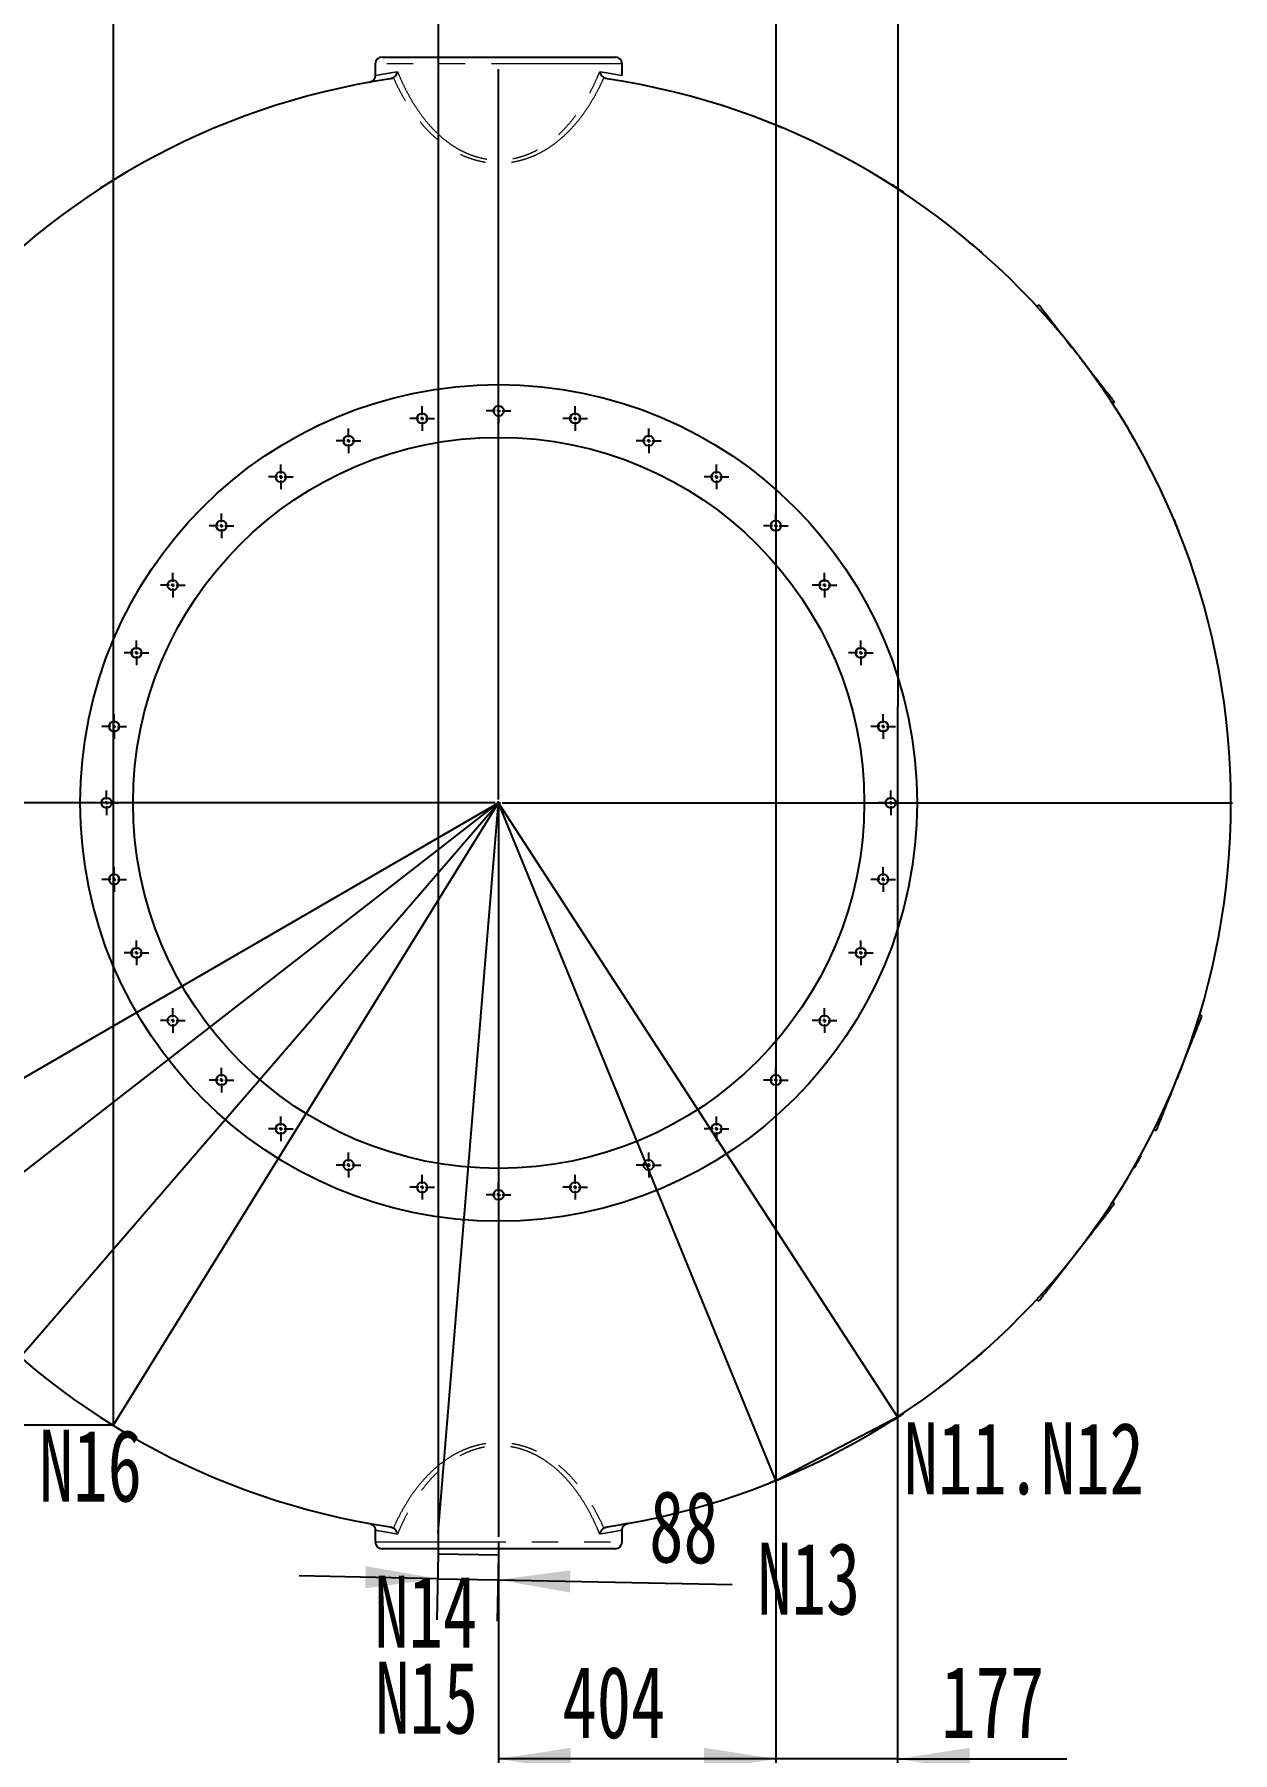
# Model space of a CAD drawing. Header units: millimetres. Extents: x 0 to 594, y 0 to 420.
# Drawn here: x 345.5 to 403.8, y 125.4 to 208.9 of the extents above; entities that cross this region are included whole.
import ezdxf

# ---------------------------------------------------------------- set-up
doc = ezdxf.new("R2010")
doc.units = ezdxf.units.MM
doc.header["$PDSIZE"] = -1
doc.linetypes.add('PHANTOM', pattern=[12.7, 6.35, -1.27, 1.27, -1.27, 1.27, -1.27])
doc.layers.add('10', color=7, linetype='Continuous')
doc.styles.add('SLDTEXTSTYLE0', font='TXT', dxfattribs={"width": 0.7})
doc.dimstyles.new('SLDDIMSTYLE4', dxfattribs={"dimtxt": 3.5, "dimasz": 3.5, "dimexe": 0, "dimexo": 0.0625, "dimgap": 0.875, "dimtad": 2, "dimdec": 0, "dimlfac": 30, "dimrnd": 1e-09, "dimzin": 12, "dimdsep": 46, "dimtxsty": 'SLDTEXTSTYLE0', "dimsah": 1, "dimcen": 0.09, "dimadec": 0, "dimazin": 3, "dimtfac": 1, "dimtdec": 0, "dimtmove": 0, "dimatfit": 0, "dimfxl": 0, "dimfrac": 2, "dimtolj": 1, "dimtzin": 12, "dimarcsym": 0})
doc.dimstyles.new('SLDDIMSTYLE5', dxfattribs={"dimtxt": 3.5, "dimasz": 3.5, "dimexe": 0, "dimexo": 0.0625, "dimgap": 0.875, "dimtad": 2, "dimdec": 0, "dimlfac": 30, "dimrnd": 1e-09, "dimzin": 12, "dimdsep": 46, "dimtxsty": 'SLDTEXTSTYLE0', "dimsah": 1, "dimcen": 0.09, "dimadec": 0, "dimazin": 3, "dimtfac": 1, "dimtdec": 0, "dimtofl": 0, "dimtmove": 0, "dimatfit": 3, "dimfxl": 0, "dimfrac": 2, "dimtolj": 1, "dimtzin": 12, "dimarcsym": 0})

# ---------------------------------------------------------------- blocks, each defined once
blk = doc.blocks.new('_D_31')
at = {"layer": '10'}
for p, q in [((365.139, 135.055), (365.074, 131.839)), ((368.085, 134.996), (368.02, 131.78)), ((365.115, 133.839), (358.385, 133.975)), ((365.115, 133.839), (368.06, 133.779)), ((368.06, 133.779), (379.435, 133.55))]:
    blk.add_line(p, q, dxfattribs=at)
for points in [[(365.115, 133.839), (361.626, 134.448), (361.605, 133.371)], [(368.06, 133.779), (371.549, 133.171), (371.571, 134.247)]]:
    blk.add_solid(points, dxfattribs=at)
at = {"layer": '10', "insert": (375.453, 138.143), "char_height": 3.5, "attachment_point": 1, "rotation": 358.84362, "style": 'SLDTEXTSTYLE0'}
blk.add_mtext('88', dxfattribs=at)
blk = doc.blocks.new('_D_32')
at = {"layer": '10'}
for p, q in [((381.559, 138.612), (381.559, 123.079)), ((368.085, 134.996), (368.085, 123.079)), ((381.559, 125.079), (368.085, 125.079))]:
    blk.add_line(p, q, dxfattribs=at)
for points in [[(368.085, 125.079), (371.585, 124.54), (371.585, 125.617)], [(381.559, 125.079), (378.059, 125.617), (378.059, 124.54)]]:
    blk.add_solid(points, dxfattribs=at)
at = {"layer": '10', "insert": (371.185, 129.591), "char_height": 3.5, "attachment_point": 1, "style": 'SLDTEXTSTYLE0'}
blk.add_mtext('404', dxfattribs=at)
blk = doc.blocks.new('_D_33')
at = {"layer": '10'}
for p, q in [((387.466, 141.704), (387.466, 123.079)), ((381.559, 138.612), (381.559, 123.079)), ((381.559, 125.079), (374.829, 125.079)), ((387.466, 125.079), (381.559, 125.079)), ((387.466, 125.079), (395.701, 125.079))]:
    blk.add_line(p, q, dxfattribs=at)
for points in [[(381.559, 125.079), (378.059, 125.617), (378.059, 124.54)], [(387.466, 125.079), (390.966, 124.54), (390.966, 125.617)]]:
    blk.add_solid(points, dxfattribs=at)
at = {"layer": '10', "insert": (389.591, 129.591), "char_height": 3.5, "attachment_point": 1, "style": 'SLDTEXTSTYLE0'}
blk.add_mtext('177', dxfattribs=at)
blk = doc.blocks.new('SW_CENTERMARKSYMBOL_123')
at = {"layer": '10', "color": 0}
for p, q in [((0, 0.167), (0, 20.417)), ((-0.167, 0), (-20.417, 0)), ((0, 0), (-0.083, 0)), ((0, 0), (0, 0.083)), ((0, 0), (0, -0.083)), ((0, 0), (0.083, 0)), ((0.167, 0), (20.417, 0)), ((0, -0.167), (0, -20.417))]:
    blk.add_line(p, q, dxfattribs=at)
blk = doc.blocks.new('SW_CENTERMARKSYMBOL_124')
at = {"layer": '10', "color": 0}
for p, q in [((-0.167, 0), (-0.6, 0)), ((0, 0), (-0.083, 0)), ((0, 0.167), (0, 0.6)), ((0, 0), (0, 0.083)), ((0, 0), (0, -0.083)), ((0, 0), (0.083, 0)), ((0.167, 0), (0.6, 0)), ((0, -0.167), (0, -0.6))]:
    blk.add_line(p, q, dxfattribs=at)
blk = doc.blocks.new('SW_CENTERMARKSYMBOL_125')
at = {"layer": '10', "color": 0}
for p, q in [((-0.167, 0), (-0.6, 0)), ((0, 0), (-0.083, 0)), ((0, 0.167), (0, 0.6)), ((0, 0), (0, 0.083)), ((0, 0), (0, -0.083)), ((0, 0), (0.083, 0)), ((0.167, 0), (0.6, 0)), ((0, -0.167), (0, -0.6))]:
    blk.add_line(p, q, dxfattribs=at)
blk = doc.blocks.new('SW_CENTERMARKSYMBOL_126')
at = {"layer": '10', "color": 0}
for p, q in [((-0.167, 0), (-0.6, 0)), ((0, 0), (-0.083, 0)), ((0, 0.167), (0, 0.6)), ((0, 0), (0, 0.083)), ((0, 0), (0, -0.083)), ((0, 0), (0.083, 0)), ((0.167, 0), (0.6, 0)), ((0, -0.167), (0, -0.6))]:
    blk.add_line(p, q, dxfattribs=at)
blk = doc.blocks.new('SW_CENTERMARKSYMBOL_127')
at = {"layer": '10', "color": 0}
for p, q in [((-0.167, 0), (-0.6, 0)), ((0, 0), (-0.083, 0)), ((0, 0.167), (0, 0.6)), ((0, 0), (0, 0.083)), ((0, 0), (0, -0.083)), ((0, 0), (0.083, 0)), ((0.167, 0), (0.6, 0)), ((0, -0.167), (0, -0.6))]:
    blk.add_line(p, q, dxfattribs=at)
blk = doc.blocks.new('SW_CENTERMARKSYMBOL_128')
at = {"layer": '10', "color": 0}
for p, q in [((-0.167, 0), (-0.6, 0)), ((0, 0), (-0.083, 0)), ((0, 0.167), (0, 0.6)), ((0, 0), (0, 0.083)), ((0, 0), (0, -0.083)), ((0, 0), (0.083, 0)), ((0.167, 0), (0.6, 0)), ((0, -0.167), (0, -0.6))]:
    blk.add_line(p, q, dxfattribs=at)
blk = doc.blocks.new('SW_CENTERMARKSYMBOL_129')
at = {"layer": '10', "color": 0}
for p, q in [((-0.167, 0), (-0.6, 0)), ((0, 0), (-0.083, 0)), ((0, 0.167), (0, 0.6)), ((0, 0), (0, 0.083)), ((0, 0), (0, -0.083)), ((0, 0), (0.083, 0)), ((0.167, 0), (0.6, 0)), ((0, -0.167), (0, -0.6))]:
    blk.add_line(p, q, dxfattribs=at)
blk = doc.blocks.new('SW_CENTERMARKSYMBOL_130')
at = {"layer": '10', "color": 0}
for p, q in [((-0.167, 0), (-0.6, 0)), ((0, 0), (-0.083, 0)), ((0, 0.167), (0, 0.6)), ((0, 0), (0, 0.083)), ((0, 0), (0, -0.083)), ((0, 0), (0.083, 0)), ((0.167, 0), (0.6, 0)), ((0, -0.167), (0, -0.6))]:
    blk.add_line(p, q, dxfattribs=at)
blk = doc.blocks.new('SW_CENTERMARKSYMBOL_131')
at = {"layer": '10', "color": 0}
for p, q in [((-0.167, 0), (-0.6, 0)), ((0, 0), (-0.083, 0)), ((0, 0.167), (0, 0.6)), ((0, 0), (0, 0.083)), ((0, 0), (0, -0.083)), ((0, 0), (0.083, 0)), ((0.167, 0), (0.6, 0)), ((0, -0.167), (0, -0.6))]:
    blk.add_line(p, q, dxfattribs=at)
blk = doc.blocks.new('SW_CENTERMARKSYMBOL_132')
at = {"layer": '10', "color": 0}
for p, q in [((-0.167, 0), (-0.6, 0)), ((0, 0), (-0.083, 0)), ((0, 0.167), (0, 0.6)), ((0, 0), (0, 0.083)), ((0, 0), (0, -0.083)), ((0, 0), (0.083, 0)), ((0.167, 0), (0.6, 0)), ((0, -0.167), (0, -0.6))]:
    blk.add_line(p, q, dxfattribs=at)
blk = doc.blocks.new('SW_CENTERMARKSYMBOL_133')
at = {"layer": '10', "color": 0}
for p, q in [((-0.167, 0), (-0.6, 0)), ((0, 0), (-0.083, 0)), ((0, 0.167), (0, 0.6)), ((0, 0), (0, 0.083)), ((0, 0), (0, -0.083)), ((0, 0), (0.083, 0)), ((0.167, 0), (0.6, 0)), ((0, -0.167), (0, -0.6))]:
    blk.add_line(p, q, dxfattribs=at)
blk = doc.blocks.new('SW_CENTERMARKSYMBOL_134')
at = {"layer": '10', "color": 0}
for p, q in [((-0.167, 0), (-0.6, 0)), ((0, 0), (-0.083, 0)), ((0, 0.167), (0, 0.6)), ((0, 0), (0, 0.083)), ((0, 0), (0, -0.083)), ((0, 0), (0.083, 0)), ((0.167, 0), (0.6, 0)), ((0, -0.167), (0, -0.6))]:
    blk.add_line(p, q, dxfattribs=at)
blk = doc.blocks.new('SW_CENTERMARKSYMBOL_135')
at = {"layer": '10', "color": 0}
for p, q in [((-0.167, 0), (-0.6, 0)), ((0, 0), (-0.083, 0)), ((0, 0.167), (0, 0.6)), ((0, 0), (0, 0.083)), ((0, 0), (0, -0.083)), ((0, 0), (0.083, 0)), ((0.167, 0), (0.6, 0)), ((0, -0.167), (0, -0.6))]:
    blk.add_line(p, q, dxfattribs=at)
blk = doc.blocks.new('SW_CENTERMARKSYMBOL_136')
at = {"layer": '10', "color": 0}
for p, q in [((-0.167, 0), (-0.6, 0)), ((0, 0), (-0.083, 0)), ((0, 0.167), (0, 0.6)), ((0, 0), (0, 0.083)), ((0, 0), (0, -0.083)), ((0, 0), (0.083, 0)), ((0.167, 0), (0.6, 0)), ((0, -0.167), (0, -0.6))]:
    blk.add_line(p, q, dxfattribs=at)
blk = doc.blocks.new('SW_CENTERMARKSYMBOL_137')
at = {"layer": '10', "color": 0}
for p, q in [((-0.167, 0), (-0.6, 0)), ((0, 0), (-0.083, 0)), ((0, 0.167), (0, 0.6)), ((0, 0), (0, 0.083)), ((0, 0), (0, -0.083)), ((0, 0), (0.083, 0)), ((0.167, 0), (0.6, 0)), ((0, -0.167), (0, -0.6))]:
    blk.add_line(p, q, dxfattribs=at)
blk = doc.blocks.new('SW_CENTERMARKSYMBOL_138')
at = {"layer": '10', "color": 0}
for p, q in [((-0.167, 0), (-0.6, 0)), ((0, 0), (-0.083, 0)), ((0, 0.167), (0, 0.6)), ((0, 0), (0, 0.083)), ((0, 0), (0, -0.083)), ((0, 0), (0.083, 0)), ((0.167, 0), (0.6, 0)), ((0, -0.167), (0, -0.6))]:
    blk.add_line(p, q, dxfattribs=at)
blk = doc.blocks.new('SW_CENTERMARKSYMBOL_139')
at = {"layer": '10', "color": 0}
for p, q in [((-0.167, 0), (-0.6, 0)), ((0, 0), (-0.083, 0)), ((0, 0.167), (0, 0.6)), ((0, 0), (0, 0.083)), ((0, 0), (0, -0.083)), ((0, 0), (0.083, 0)), ((0.167, 0), (0.6, 0)), ((0, -0.167), (0, -0.6))]:
    blk.add_line(p, q, dxfattribs=at)
blk = doc.blocks.new('SW_CENTERMARKSYMBOL_140')
at = {"layer": '10', "color": 0}
for p, q in [((-0.167, 0), (-0.6, 0)), ((0, 0), (-0.083, 0)), ((0, 0.167), (0, 0.6)), ((0, 0), (0, 0.083)), ((0, 0), (0, -0.083)), ((0, 0), (0.083, 0)), ((0.167, 0), (0.6, 0)), ((0, -0.167), (0, -0.6))]:
    blk.add_line(p, q, dxfattribs=at)
blk = doc.blocks.new('SW_CENTERMARKSYMBOL_141')
at = {"layer": '10', "color": 0}
for p, q in [((-0.167, 0), (-0.6, 0)), ((0, 0), (-0.083, 0)), ((0, 0.167), (0, 0.6)), ((0, 0), (0, 0.083)), ((0, 0), (0, -0.083)), ((0, 0), (0.083, 0)), ((0.167, 0), (0.6, 0)), ((0, -0.167), (0, -0.6))]:
    blk.add_line(p, q, dxfattribs=at)
blk = doc.blocks.new('SW_CENTERMARKSYMBOL_142')
at = {"layer": '10', "color": 0}
for p, q in [((-0.167, 0), (-0.6, 0)), ((0, 0), (-0.083, 0)), ((0, 0.167), (0, 0.6)), ((0, 0), (0, 0.083)), ((0, 0), (0, -0.083)), ((0, 0), (0.083, 0)), ((0.167, 0), (0.6, 0)), ((0, -0.167), (0, -0.6))]:
    blk.add_line(p, q, dxfattribs=at)
blk = doc.blocks.new('SW_CENTERMARKSYMBOL_143')
at = {"layer": '10', "color": 0}
for p, q in [((-0.167, 0), (-0.6, 0)), ((0, 0), (-0.083, 0)), ((0, 0.167), (0, 0.6)), ((0, 0), (0, 0.083)), ((0, 0), (0, -0.083)), ((0, 0), (0.083, 0)), ((0.167, 0), (0.6, 0)), ((0, -0.167), (0, -0.6))]:
    blk.add_line(p, q, dxfattribs=at)
blk = doc.blocks.new('SW_CENTERMARKSYMBOL_144')
at = {"layer": '10', "color": 0}
for p, q in [((-0.167, 0), (-0.6, 0)), ((0, 0), (-0.083, 0)), ((0, 0.167), (0, 0.6)), ((0, 0), (0, 0.083)), ((0, 0), (0, -0.083)), ((0, 0), (0.083, 0)), ((0.167, 0), (0.6, 0)), ((0, -0.167), (0, -0.6))]:
    blk.add_line(p, q, dxfattribs=at)
blk = doc.blocks.new('SW_CENTERMARKSYMBOL_145')
at = {"layer": '10', "color": 0}
for p, q in [((-0.167, 0), (-0.6, 0)), ((0, 0), (-0.083, 0)), ((0, 0.167), (0, 0.6)), ((0, 0), (0, 0.083)), ((0, 0), (0, -0.083)), ((0, 0), (0.083, 0)), ((0.167, 0), (0.6, 0)), ((0, -0.167), (0, -0.6))]:
    blk.add_line(p, q, dxfattribs=at)
blk = doc.blocks.new('SW_CENTERMARKSYMBOL_146')
at = {"layer": '10', "color": 0}
for p, q in [((-0.167, 0), (-0.6, 0)), ((0, 0), (-0.083, 0)), ((0, 0.167), (0, 0.6)), ((0, 0), (0, 0.083)), ((0, 0), (0, -0.083)), ((0, 0), (0.083, 0)), ((0.167, 0), (0.6, 0)), ((0, -0.167), (0, -0.6))]:
    blk.add_line(p, q, dxfattribs=at)
blk = doc.blocks.new('SW_CENTERMARKSYMBOL_147')
at = {"layer": '10', "color": 0}
for p, q in [((-0.167, 0), (-0.6, 0)), ((0, 0), (-0.083, 0)), ((0, 0.167), (0, 0.6)), ((0, 0), (0, 0.083)), ((0, 0), (0, -0.083)), ((0, 0), (0.083, 0)), ((0.167, 0), (0.6, 0)), ((0, -0.167), (0, -0.6))]:
    blk.add_line(p, q, dxfattribs=at)
blk = doc.blocks.new('SW_CENTERMARKSYMBOL_148')
at = {"layer": '10', "color": 0}
for p, q in [((-0.167, 0), (-0.6, 0)), ((0, 0), (-0.083, 0)), ((0, 0.167), (0, 0.6)), ((0, 0), (0, 0.083)), ((0, 0), (0, -0.083)), ((0, 0), (0.083, 0)), ((0.167, 0), (0.6, 0)), ((0, -0.167), (0, -0.6))]:
    blk.add_line(p, q, dxfattribs=at)
blk = doc.blocks.new('SW_CENTERMARKSYMBOL_149')
at = {"layer": '10', "color": 0}
for p, q in [((-0.167, 0), (-0.6, 0)), ((0, 0), (-0.083, 0)), ((0, 0.167), (0, 0.6)), ((0, 0), (0, 0.083)), ((0, 0), (0, -0.083)), ((0, 0), (0.083, 0)), ((0.167, 0), (0.6, 0)), ((0, -0.167), (0, -0.6))]:
    blk.add_line(p, q, dxfattribs=at)
blk = doc.blocks.new('SW_CENTERMARKSYMBOL_150')
at = {"layer": '10', "color": 0}
for p, q in [((-0.167, 0), (-0.6, 0)), ((0, 0), (-0.083, 0)), ((0, 0.167), (0, 0.6)), ((0, 0), (0, 0.083)), ((0, 0), (0, -0.083)), ((0, 0), (0.083, 0)), ((0.167, 0), (0.6, 0)), ((0, -0.167), (0, -0.6))]:
    blk.add_line(p, q, dxfattribs=at)
blk = doc.blocks.new('SW_CENTERMARKSYMBOL_151')
at = {"layer": '10', "color": 0}
for p, q in [((-0.167, 0), (-0.6, 0)), ((0, 0), (-0.083, 0)), ((0, 0.167), (0, 0.6)), ((0, 0), (0, 0.083)), ((0, 0), (0, -0.083)), ((0, 0), (0.083, 0)), ((0.167, 0), (0.6, 0)), ((0, -0.167), (0, -0.6))]:
    blk.add_line(p, q, dxfattribs=at)
blk = doc.blocks.new('SW_CENTERMARKSYMBOL_152')
at = {"layer": '10', "color": 0}
for p, q in [((-0.167, 0), (-0.6, 0)), ((0, 0), (-0.083, 0)), ((0, 0.167), (0, 0.6)), ((0, 0), (0, 0.083)), ((0, 0), (0, -0.083)), ((0, 0), (0.083, 0)), ((0.167, 0), (0.6, 0)), ((0, -0.167), (0, -0.6))]:
    blk.add_line(p, q, dxfattribs=at)
blk = doc.blocks.new('SW_CENTERMARKSYMBOL_153')
at = {"layer": '10', "color": 0}
for p, q in [((-0.167, 0), (-0.6, 0)), ((0, 0), (-0.083, 0)), ((0, 0.167), (0, 0.6)), ((0, 0), (0, 0.083)), ((0, 0), (0, -0.083)), ((0, 0), (0.083, 0)), ((0.167, 0), (0.6, 0)), ((0, -0.167), (0, -0.6))]:
    blk.add_line(p, q, dxfattribs=at)
blk = doc.blocks.new('SW_CENTERMARKSYMBOL_154')
at = {"layer": '10', "color": 0}
for p, q in [((-0.167, 0), (-0.6, 0)), ((0, 0), (-0.083, 0)), ((0, 0.167), (0, 0.6)), ((0, 0), (0, 0.083)), ((0, 0), (0, -0.083)), ((0, 0), (0.083, 0)), ((0.167, 0), (0.6, 0)), ((0, -0.167), (0, -0.6))]:
    blk.add_line(p, q, dxfattribs=at)
blk = doc.blocks.new('SW_CENTERMARKSYMBOL_155')
at = {"layer": '10', "color": 0}
for p, q in [((-0.167, 0), (-0.6, 0)), ((0, 0), (-0.083, 0)), ((0, 0.167), (0, 0.6)), ((0, 0), (0, 0.083)), ((0, 0), (0, -0.083)), ((0, 0), (0.083, 0)), ((0.167, 0), (0.6, 0)), ((0, -0.167), (0, -0.6))]:
    blk.add_line(p, q, dxfattribs=at)
blk = doc.blocks.new('SW_CENTERMARKSYMBOL_156')
at = {"layer": '10', "color": 0}
for p, q in [((0, 0.167), (0, 35.667)), ((-0.167, 0), (-35.667, 0)), ((0, 0), (-0.083, 0)), ((0, 0), (0, 0.083)), ((0, 0), (0, -0.083)), ((0, 0), (0.083, 0)), ((0.167, 0), (35.667, 0)), ((0, -0.167), (0, -35.667))]:
    blk.add_line(p, q, dxfattribs=at)

msp = doc.modelspace()

# ---------------------------------------------------------------- linework, layer by layer
at = {"color": 7, "linetype": 'Continuous', "lineweight": 25}
for p, q in [((362.085, 207.4625), (362.085, 206.9005)), ((362.4183, 207.7958), (373.7516, 207.7958)), ((374.085, 206.9005), (374.085, 207.4625)), ((381.2509, 204.6055), (381.2503, 204.6041)), ((381.8673, 204.3516), (381.8679, 204.353)), ((349.0779, 201.6293), (349.0787, 201.628)), ((349.6456, 201.9788), (349.6448, 201.9801)), ((387.205, 201.5953), (387.1843, 201.5692)), ((387.2038, 201.5961), (387.1951, 201.5828)), ((387.2038, 201.5961), (387.205, 201.5953)), ((387.7463, 201.2045), (387.7616, 201.2338)), ((387.7542, 201.2197), (387.7629, 201.233)), ((391.079, 198.7039), (391.078, 198.7027)), ((391.5827, 198.2671), (391.5837, 198.2683)), ((394.3347, 195.7558), (394.2347, 195.6781)), ((395.9715, 193.6506), (395.9703, 193.6497)), ((395.9703, 193.6497), (395.9703, 193.6497)), ((396.3795, 193.1234), (396.3807, 193.1243)), ((397.9176, 190.9414), (398.0176, 191.0191)), ((398.7086, 189.6668), (398.7085, 189.6668)), ((398.7099, 189.6676), (398.7086, 189.6668)), ((399.0426, 189.0899), (399.044, 189.0907)), ((400.8832, 185.3502), (400.8817, 185.3496)), ((401.1346, 184.7328), (401.136, 184.7333)), ((403.6683, 171.5458), (403.6683, 171.8791)), ((403.6683, 171.5458), (403.6683, 171.8791)), ((402.2608, 161.1926), (402.1431, 161.2394)), ((401.2759, 158.7145), (401.2745, 158.7151)), ((401.0283, 158.0955), (401.0297, 158.095)), ((399.9273, 155.6636), (400.0449, 155.6168)), ((398.9382, 153.8186), (398.9686, 153.8016)), ((398.9389, 153.8183), (398.9685, 153.8014)), ((398.9685, 153.8014), (398.9686, 153.8016)), ((399.2953, 154.3827), (399.2649, 154.3998)), ((399.2954, 154.3828), (399.2656, 154.3994)), ((399.2953, 154.3827), (399.2954, 154.3828)), ((398.0176, 152.0725), (397.9176, 152.1502)), ((396.3807, 149.9673), (396.3795, 149.9682)), ((395.9703, 149.4419), (395.9715, 149.441)), ((394.2347, 147.4135), (394.3347, 147.3358)), ((391.5837, 144.8233), (391.5827, 144.8245)), ((391.078, 144.3889), (391.079, 144.3878)), ((349.0787, 141.4636), (349.0779, 141.4623)), ((387.1845, 141.5222), (387.205, 141.4964)), ((387.1951, 141.5088), (387.2038, 141.4955)), ((387.2038, 141.4955), (387.205, 141.4964)), ((387.7616, 141.8578), (387.7462, 141.8873)), ((387.7629, 141.8586), (387.7542, 141.8719)), ((349.6448, 141.1115), (349.6456, 141.1129)), ((381.8679, 138.7386), (381.8673, 138.74)), ((381.2503, 138.4875), (381.2509, 138.4861)), ((361.8283, 136.5168), (361.8181, 136.5186)), ((362.085, 136.191), (362.085, 135.6291)), ((374.085, 135.6291), (374.085, 136.1919)), ((373.7516, 135.2958), (362.4183, 135.2958))]:
    msp.add_line(p, q, dxfattribs=at)
at = {"color": 8, "linetype": 'PHANTOM', "lineweight": 18}
for p, q in [((374.085, 207.4625), (362.085, 207.4625)), ((362.085, 135.6291), (374.085, 135.6291))]:
    msp.add_line(p, q, dxfattribs=at)
at = {"color": 7, "linetype": 'Continuous', "lineweight": 25, "flags": 128}
for points in [[(381.5594, 204.4793), (381.4992, 204.5039), (381.4414, 204.5276), (381.388, 204.5494), (381.3413, 204.5685), (381.3029, 204.5842), (381.2744, 204.5959), (381.2568, 204.6031), (381.2509, 204.6055)], [(381.8679, 204.353), (381.862, 204.3555), (381.8445, 204.3626), (381.8159, 204.3743), (381.7776, 204.39), (381.7308, 204.4091), (381.6775, 204.431), (381.6196, 204.4546), (381.5594, 204.4793)], [(349.3613, 201.8047), (349.306, 201.7705), (349.2529, 201.7376), (349.2038, 201.7072), (349.1609, 201.6807), (349.1256, 201.6588), (349.0994, 201.6426), (349.0833, 201.6327), (349.0779, 201.6293)], [(349.6448, 201.9801), (349.6393, 201.9767), (349.6232, 201.9667), (349.597, 201.9505), (349.5618, 201.9287), (349.5188, 201.9021), (349.4698, 201.8718), (349.4166, 201.8389), (349.3613, 201.8047)], [(387.7616, 201.2338), (387.7566, 201.2371), (387.7417, 201.2467), (387.7174, 201.2625), (387.6847, 201.2837), (387.6447, 201.3097), (387.5989, 201.3394), (387.5489, 201.3719), (387.4966, 201.4059), (387.4437, 201.4402), (387.3923, 201.4736), (387.3442, 201.5049), (387.3011, 201.5329), (387.2646, 201.5566), (387.236, 201.5752), (387.2163, 201.5879), (387.2063, 201.5944), (387.205, 201.5953)], [(387.7616, 201.2338), (387.7616, 201.2338), (387.7629, 201.233)], [(391.3313, 198.4861), (391.2821, 198.5286), (391.2348, 198.5694), (391.1911, 198.6071), (391.1529, 198.6401), (391.1215, 198.6672), (391.0982, 198.6873), (391.0838, 198.6997), (391.079, 198.7039)], [(391.5837, 198.2683), (391.5789, 198.2725), (391.5645, 198.2849), (391.5412, 198.305), (391.5098, 198.3321), (391.4716, 198.3651), (391.4279, 198.4028), (391.3806, 198.4436), (391.3313, 198.4861)], [(394.3347, 195.7558), (394.3383, 195.7512), (394.3492, 195.7372), (394.3673, 195.7139), (394.3925, 195.6814), (394.4248, 195.6399), (394.464, 195.5895), (394.5099, 195.5304), (394.5625, 195.4629), (394.6213, 195.3871), (394.6864, 195.3035), (394.7573, 195.2123), (394.8338, 195.1139), (394.9156, 195.0087), (395.0024, 194.8971), (395.0938, 194.7796), (395.1894, 194.6565), (395.289, 194.5284), (395.3921, 194.3959), (395.4983, 194.2593), (395.6071, 194.1193), (395.7182, 193.9765), (395.8311, 193.8313), (395.9453, 193.6843), (395.9715, 193.6506)], [(396.1761, 193.3875), (396.1362, 193.4388), (396.0978, 193.4882), (396.0625, 193.5337), (396.0315, 193.5736), (396.006, 193.6063), (395.9871, 193.6306), (395.9755, 193.6456), (395.9715, 193.6506)], [(396.3807, 193.1243), (396.3768, 193.1294), (396.3652, 193.1444), (396.3463, 193.1687), (396.3208, 193.2014), (396.2898, 193.2413), (396.2544, 193.2868), (396.2161, 193.3361), (396.1761, 193.3875)], [(396.3807, 193.1243), (396.4069, 193.0907), (396.5212, 192.9437), (396.6341, 192.7985), (396.7452, 192.6556), (396.854, 192.5156), (396.9602, 192.3791), (397.0633, 192.2465), (397.1628, 192.1185), (397.2585, 191.9954), (397.3499, 191.8778), (397.4367, 191.7662), (397.5185, 191.661), (397.595, 191.5626), (397.6659, 191.4715), (397.7309, 191.3878), (397.7898, 191.3121), (397.8423, 191.2445), (397.8883, 191.1855), (397.9275, 191.1351), (397.9597, 191.0935), (397.985, 191.0611), (398.0031, 191.0378), (398.014, 191.0238), (398.0176, 191.0191)], [(398.8769, 189.3791), (398.8443, 189.4354), (398.813, 189.4895), (398.7841, 189.5394), (398.7588, 189.5831), (398.738, 189.619), (398.7226, 189.6456), (398.7131, 189.662), (398.7099, 189.6676)], [(399.044, 189.0907), (399.0408, 189.0962), (399.0313, 189.1126), (399.0158, 189.1393), (398.9951, 189.1752), (398.9697, 189.2189), (398.9409, 189.2688), (398.9095, 189.3229), (398.8769, 189.3791)], [(400.8832, 185.3502), (400.8856, 185.3443), (400.8928, 185.3267), (400.9045, 185.2982), (400.9202, 185.2599), (400.9394, 185.2131), (400.9612, 185.1598), (400.9849, 185.1019), (401.0096, 185.0418)], [(401.0096, 185.0418), (401.0343, 184.9816), (401.058, 184.9237), (401.0798, 184.8704), (401.099, 184.8237), (401.1147, 184.7853), (401.1264, 184.7568), (401.1336, 184.7393), (401.136, 184.7333)], [(401.2759, 158.7145), (401.2917, 158.7541), (401.3604, 158.9271), (401.4284, 159.098), (401.4952, 159.2662), (401.5607, 159.431), (401.6246, 159.5918), (401.6866, 159.7478), (401.7465, 159.8986), (401.8041, 160.0434), (401.8591, 160.1818), (401.9113, 160.3132), (401.9605, 160.437), (402.0065, 160.5529), (402.0492, 160.6602), (402.0883, 160.7586), (402.1237, 160.8478), (402.1553, 160.9273), (402.183, 160.9969), (402.2065, 161.0562), (402.2259, 161.1051), (402.2411, 161.1433), (402.252, 161.1707), (402.2586, 161.1871), (402.2608, 161.1926)], [(401.2759, 158.7145), (401.2736, 158.7085), (401.2666, 158.6909), (401.2552, 158.6623), (401.2399, 158.6238), (401.2212, 158.5768), (401.2, 158.5233), (401.1769, 158.4652), (401.1528, 158.4047)], [(400.0449, 155.6168), (400.0471, 155.6223), (400.0537, 155.6388), (400.0646, 155.6662), (400.0797, 155.7044), (400.0992, 155.7532), (400.1227, 155.8126), (400.1504, 155.8821), (400.182, 155.9616), (400.2174, 156.0508), (400.2565, 156.1492), (400.2992, 156.2566), (400.3452, 156.3724), (400.3944, 156.4963), (400.4466, 156.6276), (400.5016, 156.766), (400.5592, 156.9109), (400.6191, 157.0616), (400.6811, 157.2177), (400.745, 157.3784), (400.8105, 157.5432), (400.8773, 157.7114), (400.9452, 157.8823), (401.014, 158.0553), (401.0297, 158.095)], [(401.1528, 158.4047), (401.1288, 158.3443), (401.1057, 158.2862), (401.0845, 158.2326), (401.0658, 158.1857), (401.0505, 158.1472), (401.0391, 158.1185), (401.0321, 158.1009), (401.0297, 158.095)], [(399.2953, 154.3827), (399.2923, 154.3774), (399.2836, 154.3619), (399.2694, 154.3366), (399.2502, 154.3024), (399.2267, 154.2607), (399.1998, 154.2128), (399.1705, 154.1606), (399.1397, 154.106), (399.1087, 154.0508), (399.0785, 153.9971), (399.0503, 153.9468), (399.025, 153.9018), (399.0036, 153.8637), (398.9868, 153.8339), (398.9752, 153.8133), (398.9693, 153.8029), (398.9686, 153.8016)], [(396.3807, 149.9673), (396.4069, 150.001), (396.5212, 150.1479), (396.6341, 150.2931), (396.7452, 150.436), (396.854, 150.576), (396.9602, 150.7125), (397.0633, 150.8451), (397.1628, 150.9732), (397.2585, 151.0962), (397.3499, 151.2138), (397.4367, 151.3254), (397.5185, 151.4306), (397.595, 151.529), (397.6659, 151.6202), (397.7309, 151.7038), (397.7898, 151.7795), (397.8423, 151.8471), (397.8883, 151.9062), (397.9275, 151.9566), (397.9597, 151.9981), (397.985, 152.0305), (398.0031, 152.0538), (398.014, 152.0678), (398.0176, 152.0725)], [(396.1761, 149.7041), (396.1362, 149.6528), (396.0978, 149.6034), (396.0625, 149.5579), (396.0315, 149.5181), (396.006, 149.4853), (395.9871, 149.461), (395.9755, 149.446), (395.9715, 149.441)], [(396.3807, 149.9673), (396.3768, 149.9622), (396.3652, 149.9472), (396.3463, 149.9229), (396.3208, 149.8902), (396.2898, 149.8503), (396.2544, 149.8048), (396.2161, 149.7555), (396.1761, 149.7041)], [(394.3347, 147.3358), (394.3383, 147.3405), (394.3492, 147.3545), (394.3673, 147.3777), (394.3925, 147.4102), (394.4248, 147.4517), (394.464, 147.5021), (394.5099, 147.5612), (394.5625, 147.6287), (394.6213, 147.7045), (394.6864, 147.7881), (394.7573, 147.8793), (394.8338, 147.9777), (394.9156, 148.0829), (395.0024, 148.1945), (395.0938, 148.3121), (395.1894, 148.4351), (395.289, 148.5632), (395.3921, 148.6957), (395.4983, 148.8323), (395.6071, 148.9723), (395.7182, 149.1151), (395.8311, 149.2603), (395.9453, 149.4073), (395.9715, 149.441)], [(391.3313, 144.6055), (391.2821, 144.563), (391.2348, 144.5222), (391.1911, 144.4845), (391.1529, 144.4515), (391.1215, 144.4245), (391.0982, 144.4043), (391.0838, 144.3919), (391.079, 144.3878)], [(391.5837, 144.8233), (391.5789, 144.8191), (391.5645, 144.8067), (391.5412, 144.7866), (391.5098, 144.7595), (391.4716, 144.7265), (391.4279, 144.6889), (391.3806, 144.648), (391.3313, 144.6055)], [(349.3613, 141.2869), (349.306, 141.3212), (349.2529, 141.3541), (349.2038, 141.3844), (349.1609, 141.411), (349.1256, 141.4328), (349.0994, 141.449), (349.0833, 141.459), (349.0779, 141.4623)], [(349.6448, 141.1115), (349.6393, 141.1149), (349.6232, 141.1249), (349.597, 141.1411), (349.5618, 141.1629), (349.5188, 141.1895), (349.4698, 141.2198), (349.4166, 141.2527), (349.3613, 141.2869)], [(387.7616, 141.8578), (387.7603, 141.857), (387.7503, 141.8505), (387.7307, 141.8377), (387.7021, 141.8192), (387.6656, 141.7954), (387.6225, 141.7675), (387.5743, 141.7362), (387.5229, 141.7028), (387.4701, 141.6685), (387.4177, 141.6345), (387.3677, 141.602), (387.3219, 141.5723), (387.2819, 141.5463), (387.2492, 141.5251), (387.225, 141.5093), (387.2101, 141.4996), (387.205, 141.4964)], [(387.7616, 141.8578), (387.7616, 141.8578), (387.7629, 141.8586)], [(381.8679, 138.7386), (381.862, 138.7362), (381.8445, 138.729), (381.8159, 138.7173), (381.7776, 138.7016), (381.7308, 138.6825), (381.6775, 138.6607), (381.6196, 138.637), (381.5594, 138.6124)], [(381.5594, 138.6124), (381.4992, 138.5877), (381.4414, 138.5641), (381.388, 138.5422), (381.3413, 138.5231), (381.3029, 138.5074), (381.2744, 138.4957), (381.2568, 138.4886), (381.2509, 138.4861)]]:
    msp.add_lwpolyline(points, dxfattribs=at)
at = {"color": 7, "linetype": 'Continuous', "lineweight": 25}
for centre, radius in [((368.085, 171.5458), 20.3333), ((364.3685, 190.2298), 0.25), ((368.085, 190.5958), 0.25), ((371.8014, 190.2298), 0.25), ((368.085, 171.5458), 17.7667), ((360.7948, 189.1457), 0.25), ((375.3751, 189.1457), 0.25), ((357.5013, 187.3853), 0.25), ((378.6686, 187.3853), 0.25), ((354.6146, 185.0162), 0.25), ((381.5553, 185.0162), 0.25), ((352.2455, 182.1294), 0.25), ((383.9244, 182.1294), 0.25), ((350.485, 178.8359), 0.25), ((385.6849, 178.8359), 0.25), ((349.401, 175.2623), 0.25), ((386.7689, 175.2623), 0.25), ((349.035, 171.5458), 0.25), ((387.135, 171.5458), 0.25), ((349.401, 167.8293), 0.25), ((386.7689, 167.8293), 0.25), ((350.485, 164.2557), 0.25), ((385.6849, 164.2557), 0.25), ((352.2455, 160.9622), 0.25), ((383.9244, 160.9622), 0.25), ((354.6146, 158.0754), 0.25), ((381.5553, 158.0754), 0.25), ((357.5013, 155.7063), 0.25), ((378.6686, 155.7063), 0.25), ((360.7948, 153.9459), 0.25), ((375.3751, 153.9459), 0.25), ((364.3685, 152.8618), 0.25), ((371.8014, 152.8618), 0.25), ((368.085, 152.4958), 0.25)]:
    msp.add_circle(centre, radius, dxfattribs=at)
for centre, radius, start, end in [((362.4183, 207.4625), 0.3333, 90, 180), ((373.7516, 207.4625), 0.3333, 0, 90), ((368.085, 171.5458), 35.5833, 98.509575, 261.490425), ((368.085, 171.5458), 35.5833, 278.509575, 81.490425), ((362.4183, 135.6291), 0.3333, 180, 270), ((373.7516, 135.6291), 0.3333, 270, 0)]:
    msp.add_arc(centre, radius, start, end, dxfattribs=at)
for points, knots in [([(361.8153, 206.5725), (361.8139, 206.5723), (361.8088, 206.5714), (361.8242, 206.5741), (361.8352, 206.5761)], [0, 0, 0, 0, 0.2919883, 1, 1, 1, 1]), ([(362.0837, 206.9004), (362.084, 206.8935), (362.0852, 206.8683), (362.0777, 206.8261), (362.0626, 206.7765), (362.0409, 206.7322), (362.0147, 206.6937), (361.9855, 206.6612), (361.9546, 206.6346), (361.9237, 206.6137), (361.8941, 206.598), (361.8675, 206.587), (361.8454, 206.5797), (361.8322, 206.5765), (361.8267, 206.5752)], [0, 0, 0, 0, 0.0463228, 0.1683711, 0.2839544, 0.3935378, 0.497203, 0.5947458, 0.685682, 0.7692191, 0.84423, 0.9091902, 0.9622172, 1, 1, 1, 1]), ([(362.9778, 206.7967), (362.9627, 206.7873), (362.9318, 206.7683), (362.8778, 206.7484), (362.8394, 206.7412), (362.8195, 206.7374)], [0, 0, 0, 0, 0.31818942, 0.64757129, 1, 1, 1, 1]), ([(362.9778, 206.7967), (363.0087, 206.8224), (363.0705, 206.8737), (363.1358, 206.9773), (363.1636, 207.0501), (363.1728, 207.086), (363.1729, 207.0862)], [0, 0, 0, 0, 0.33692942, 0.67256765, 0.99802106, 1, 1, 1, 1]), ([(372.997, 207.0862), (372.9971, 207.086), (373.0062, 207.0506), (373.0337, 206.978), (373.0988, 206.8742), (373.161, 206.8226), (373.1921, 206.7967)], [0, 0, 0, 0, 0.001979, 0.3229928, 0.6608305, 1, 1, 1, 1]), ([(373.3504, 206.7374), (373.3136, 206.745), (373.2567, 206.7568), (373.2089, 206.7863), (373.1921, 206.7967)], [0, 0, 0, 0, 0.6481322, 1, 1, 1, 1]), ([(374.3404, 206.575), (374.3488, 206.5735), (374.3616, 206.5712), (374.3568, 206.5721), (374.3552, 206.5724)], [0, 0, 0, 0, 0.66395667, 1, 1, 1, 1]), ([(361.8279, 136.5164), (361.8281, 136.5163), (361.8301, 136.5159), (361.8403, 136.5133), (361.862, 136.5069), (361.8945, 136.494), (361.9342, 136.4723), (361.9739, 136.4421), (362.0095, 136.4051), (362.0391, 136.3632), (362.0628, 136.3158), (362.0784, 136.2635), (362.0856, 136.2211), (362.0843, 136.1969), (362.084, 136.1912)], [0, 0, 0, 0, 0.0028616, 0.0275257, 0.076631, 0.157768, 0.2591132, 0.3772464, 0.4880257, 0.5994776, 0.7174107, 0.8387068, 0.9619027, 1, 1, 1, 1]), ([(362.8195, 136.3542), (362.8563, 136.3466), (362.9132, 136.3348), (362.961, 136.3053), (362.9778, 136.2949)], [0, 0, 0, 0, 0.6481322, 1, 1, 1, 1]), ([(362.9778, 136.2949), (363.0089, 136.2691), (363.0711, 136.2174), (363.1362, 136.1136), (363.1637, 136.041), (363.1728, 136.0056), (363.1729, 136.0054)], [0, 0, 0, 0, 0.3391695, 0.6770072, 0.998021, 1, 1, 1, 1]), ([(372.997, 136.0054), (372.9971, 136.0056), (373.0063, 136.0415), (373.0341, 136.1143), (373.0994, 136.2179), (373.1612, 136.2692), (373.1921, 136.2949)], [0, 0, 0, 0, 0.00197894, 0.32743235, 0.66307058, 1, 1, 1, 1]), ([(373.1921, 136.2949), (373.2073, 136.3043), (373.2381, 136.3234), (373.2921, 136.3432), (373.3305, 136.3504), (373.3504, 136.3542)], [0, 0, 0, 0, 0.31818942, 0.64757129, 1, 1, 1, 1]), ([(374.3576, 136.5197), (374.3539, 136.519), (374.3461, 136.5176), (374.2793, 136.5056), (374.1839, 136.4889), (374.0899, 136.4729), (374.0483, 136.4658)], [0, 0, 0, 0, 0.24544224, 0.51557642, 0.78571582, 1, 1, 1, 1]), ([(374.086, 136.1918), (374.086, 136.2049), (374.0861, 136.236), (374.0964, 136.2831), (374.1139, 136.3309), (374.1373, 136.3732), (374.1646, 136.4096), (374.1945, 136.4401), (374.2254, 136.4647), (374.2559, 136.4837), (374.2843, 136.4976), (374.3086, 136.507), (374.3272, 136.5127), (374.3389, 136.5157), (374.3447, 136.517), (374.3464, 136.5174), (374.3472, 136.5176)], [0, 0, 0, 0, 0.0852612, 0.2014584, 0.3115995, 0.4159646, 0.5145499, 0.6070319, 0.6928454, 0.7710847, 0.840416, 0.8985902, 0.9409233, 0.9681776, 0.986311, 1, 1, 1, 1])]:
    msp.add_open_spline(points, degree=3, knots=knots, dxfattribs=at)
at = {"color": 8, "linetype": 'PHANTOM', "lineweight": 18}
for points, knots in [([(362.0895, 206.9005), (362.0898, 206.9006), (362.0904, 206.9007), (362.1412, 206.9103), (362.2336, 206.9275), (362.369, 206.9522), (362.5466, 206.9837), (362.7483, 207.0182), (362.9581, 207.0527), (363.1012, 207.0751), (363.1729, 207.0862)], [0, 0, 0, 0, 0.0974482, 0.2361749, 0.3726658, 0.5091599, 0.6497455, 0.7903325, 0.8949512, 1, 1, 1, 1]), ([(373.1921, 206.7967), (373.1871, 206.7854), (373.1637, 206.732), (373.0682, 206.5199), (372.8954, 206.1639), (372.6412, 205.7027), (372.3595, 205.2541), (372.068, 204.8488), (371.7711, 204.4856), (371.4728, 204.1633), (371.1502, 203.8585), (370.8024, 203.5756), (370.4683, 203.3457), (370.1556, 203.1636), (369.8717, 203.0221), (369.5759, 202.8984), (369.27, 202.795), (368.9559, 202.7142), (368.6346, 202.6586), (368.3087, 202.6281), (367.9808, 202.6229), (367.6545, 202.6437), (367.3324, 202.691), (367.0165, 202.7626), (366.709, 202.8564), (366.3843, 202.9815), (366.0476, 203.1433), (365.7039, 203.3444), (365.3802, 203.5681), (365.0502, 203.8323), (364.7193, 204.1394), (364.3923, 204.4911), (364.0923, 204.861), (363.8178, 205.2453), (363.5368, 205.6884), (363.2574, 206.193), (363.0719, 206.5827), (362.9828, 206.7854), (362.9778, 206.7967)], [0, 0, 0, 0, 0.0028037, 0.0132975, 0.0529667, 0.0926869, 0.1323858, 0.1720262, 0.2040503, 0.2362036, 0.2683522, 0.300411, 0.3323556, 0.3541812, 0.3761098, 0.3980491, 0.4199311, 0.4417176, 0.4633936, 0.4851651, 0.5069326, 0.5286029, 0.5502354, 0.5719519, 0.5936835, 0.6153366, 0.643028, 0.6708172, 0.69864, 0.7263774, 0.7613824, 0.7964822, 0.8316564, 0.8668348, 0.9019057, 0.9495481, 0.9971963, 1, 1, 1, 1]), ([(363.1729, 207.0862), (363.2333, 206.9412), (363.3541, 206.6511), (363.5591, 206.2247), (363.7809, 205.8113), (364.0216, 205.4122), (364.2819, 205.0287), (364.567, 204.659), (364.8786, 204.3067), (365.1939, 203.9993), (365.508, 203.7352), (365.8157, 203.5117), (366.1433, 203.3104), (366.4642, 203.1484), (366.7737, 203.0232), (367.0664, 202.9295), (367.3675, 202.8578), (367.6746, 202.8103), (367.9858, 202.7896), (368.2983, 202.7949), (368.6088, 202.8253), (368.9151, 202.881), (369.2148, 202.9619), (369.5066, 203.0656), (369.7883, 203.1893), (370.0581, 203.3306), (370.356, 203.5128), (370.6747, 203.7431), (371.0063, 204.0265), (371.3131, 204.3313), (371.5959, 204.6528), (371.878, 205.0155), (372.1552, 205.4206), (372.4233, 205.8694), (372.6643, 206.3302), (372.8531, 206.7371), (372.9578, 206.9912), (372.997, 207.0862)], [0, 0, 0, 0, 0.0358252, 0.071662, 0.1074809, 0.1420322, 0.176688, 0.211338, 0.245914, 0.2803982, 0.3074376, 0.3345616, 0.3616499, 0.3886402, 0.4095622, 0.4305641, 0.4515494, 0.4724486, 0.493328, 0.5143072, 0.535291, 0.5561766, 0.5772959, 0.5985116, 0.6197872, 0.6410538, 0.662216, 0.6935483, 0.7249924, 0.7565276, 0.7880698, 0.8194846, 0.8587127, 0.8979968, 0.9373018, 0.9765586, 1, 1, 1, 1]), ([(372.997, 207.0862), (373.0795, 207.0733), (373.2445, 207.0475), (373.4583, 207.012), (373.6454, 206.9798), (373.8057, 206.9513), (373.9344, 206.9279), (374.0266, 206.9107), (374.0786, 206.9009), (374.0802, 206.9006), (374.0808, 206.9005)], [0, 0, 0, 0, 0.1214074, 0.2428123, 0.3670137, 0.4912132, 0.625322, 0.759432, 0.8974571, 1, 1, 1, 1]), ([(362.9778, 136.2949), (362.9828, 136.3062), (363.0719, 136.5089), (363.2574, 136.8986), (363.5368, 137.4032), (363.8178, 137.8463), (364.0923, 138.2306), (364.3923, 138.6006), (364.7193, 138.9522), (365.0502, 139.2593), (365.3802, 139.5235), (365.7039, 139.7472), (366.0476, 139.9483), (366.3843, 140.1101), (366.709, 140.2352), (367.0165, 140.329), (367.3324, 140.4006), (367.6545, 140.448), (367.9808, 140.4687), (368.3087, 140.4635), (368.6346, 140.433), (368.9559, 140.3774), (369.27, 140.2966), (369.5759, 140.1932), (369.8717, 140.0695), (370.1556, 139.928), (370.4683, 139.7459), (370.8024, 139.516), (371.1502, 139.2331), (371.4728, 138.9283), (371.7711, 138.606), (372.0755, 138.2337), (372.3797, 137.8087), (372.677, 137.329), (372.9434, 136.8352), (373.1075, 136.4874), (373.1871, 136.3062), (373.1921, 136.2949)], [0, 0, 0, 0, 0.00280368, 0.05045201, 0.09809458, 0.13316555, 0.16834403, 0.20351829, 0.23861818, 0.27362332, 0.30136076, 0.32918365, 0.35697294, 0.38466441, 0.40631754, 0.4280492, 0.44976576, 0.47139829, 0.49306868, 0.51483623, 0.53660784, 0.55828387, 0.58007038, 0.60195245, 0.62389187, 0.64582052, 0.66764618, 0.69959079, 0.73164967, 0.76379841, 0.79595179, 0.82797592, 0.87023072, 0.91255482, 0.95490524, 0.99719632, 1, 1, 1, 1]), ([(372.997, 136.0054), (372.9578, 136.1004), (372.8531, 136.3545), (372.6643, 136.7614), (372.4233, 137.2223), (372.1552, 137.671), (371.878, 138.0762), (371.5959, 138.4388), (371.3131, 138.7603), (371.0063, 139.0651), (370.6747, 139.3486), (370.356, 139.5789), (370.0581, 139.761), (369.7883, 139.9023), (369.5066, 140.026), (369.2148, 140.1297), (368.9151, 140.2106), (368.6088, 140.2663), (368.2983, 140.2967), (367.9858, 140.302), (367.6746, 140.2813), (367.3675, 140.2338), (367.0664, 140.1622), (366.7737, 140.0684), (366.4642, 139.9432), (366.1433, 139.7812), (365.8157, 139.5799), (365.508, 139.3564), (365.1939, 139.0923), (364.8786, 138.7849), (364.567, 138.4327), (364.2819, 138.0629), (364.0216, 137.6794), (363.7809, 137.2803), (363.5591, 136.8669), (363.3541, 136.4405), (363.2333, 136.1504), (363.1729, 136.0054)], [0, 0, 0, 0, 0.0234414, 0.0626982, 0.1020032, 0.1412873, 0.1805154, 0.2119302, 0.2434724, 0.2750076, 0.3064517, 0.337784, 0.3589462, 0.3802128, 0.4014884, 0.4227041, 0.4438234, 0.464709, 0.4856928, 0.506672, 0.5275514, 0.5484506, 0.5694359, 0.5904378, 0.6113598, 0.6383501, 0.6654384, 0.6925624, 0.7196018, 0.754086, 0.788662, 0.823312, 0.8579678, 0.8925191, 0.928338, 0.9641748, 1, 1, 1, 1]), ([(363.1729, 136.0054), (363.0848, 136.0192), (362.908, 136.0469), (362.6817, 136.0847), (362.4863, 136.1185), (362.3259, 136.1472), (362.203, 136.1698), (362.1233, 136.1847), (362.0854, 136.1919), (362.089, 136.1912), (362.0901, 136.191)], [0, 0, 0, 0, 0.1299485, 0.2607226, 0.3944505, 0.5281772, 0.66574, 0.803301, 0.9384534, 1, 1, 1, 1]), ([(374.0846, 136.1919), (374.0847, 136.1919), (374.0917, 136.1933), (374.067, 136.1885), (374.0075, 136.1774), (373.8996, 136.1573), (373.7602, 136.1321), (373.5993, 136.1038), (373.4252, 136.0741), (373.2269, 136.0413), (373.0736, 136.0173), (372.997, 136.0054)], [0, 0, 0, 0, 0.0026058, 0.1384721, 0.2743394, 0.4142917, 0.5542421, 0.6646368, 0.775031, 0.8875156, 1, 1, 1, 1])]:
    msp.add_open_spline(points, degree=3, knots=knots, dxfattribs=at)
at = {"layer": '10', "color": 1}
for p, q in [((349.3613, 335.7404), (349.3613, 141.2869)), ((365.1393, 335.7404), (365.1393, 136.0846)), ((381.5594, 335.7404), (381.5594, 138.6124)), ((387.4833, 273.5854), (387.466, 141.7038))]:
    msp.add_line(p, q, dxfattribs=at)
at = {"layer": '10', "color": 144}
for p in [(337.293, 153.7125), (339.9938, 149.7041)]:
    msp.add_line(p, (368.085, 171.5458), dxfattribs=at)
at = {"layer": '10', "color": 5}
for p in [(344.8386, 144.6055), (349.3613, 141.2869), (365.1393, 136.0846), (387.466, 141.7038), (381.5594, 138.6124)]:
    msp.add_line(p, (368.085, 171.5458), dxfattribs=at)
at = {"layer": '10'}
for p, q in [((349.3461, 141.2963), (331.8682, 141.2963)), ((381.5887, 138.6243), (387.466, 141.7038)), ((365.1393, 136.0846), (365.1393, 135.0551)), ((368.085, 135.6291), (368.085, 134.3622)), ((365.1393, 135.0551), (368.085, 134.9957))]:
    msp.add_line(p, q, dxfattribs=at)
for p in [(349.3461, 141.2963), (387.466, 141.7038), (381.5887, 138.6243)]:
    msp.add_point(p, dxfattribs=at)

# ---------------------------------------------------------------- block references
for name, p in [('SW_CENTERMARKSYMBOL_156', (368.085, 171.5458)), ('SW_CENTERMARKSYMBOL_123', (368.085, 171.5458)), ('SW_CENTERMARKSYMBOL_141', (364.3685, 190.2298)), ('SW_CENTERMARKSYMBOL_140', (368.085, 190.5958)), ('SW_CENTERMARKSYMBOL_139', (371.8014, 190.2298)), ('SW_CENTERMARKSYMBOL_142', (360.7948, 189.1457)), ('SW_CENTERMARKSYMBOL_138', (375.3751, 189.1457)), ('SW_CENTERMARKSYMBOL_143', (357.5013, 187.3853)), ('SW_CENTERMARKSYMBOL_137', (378.6686, 187.3853)), ('SW_CENTERMARKSYMBOL_144', (354.6146, 185.0162)), ('SW_CENTERMARKSYMBOL_136', (381.5553, 185.0162)), ('SW_CENTERMARKSYMBOL_145', (352.2455, 182.1294)), ('SW_CENTERMARKSYMBOL_135', (383.9244, 182.1294)), ('SW_CENTERMARKSYMBOL_146', (350.485, 178.8359)), ('SW_CENTERMARKSYMBOL_134', (385.6849, 178.8359)), ('SW_CENTERMARKSYMBOL_147', (349.401, 175.2623)), ('SW_CENTERMARKSYMBOL_133', (386.7689, 175.2623)), ('SW_CENTERMARKSYMBOL_148', (349.035, 171.5458)), ('SW_CENTERMARKSYMBOL_132', (387.135, 171.5458)), ('SW_CENTERMARKSYMBOL_149', (349.401, 167.8293)), ('SW_CENTERMARKSYMBOL_131', (386.7689, 167.8293)), ('SW_CENTERMARKSYMBOL_150', (350.485, 164.2557)), ('SW_CENTERMARKSYMBOL_130', (385.6849, 164.2557)), ('SW_CENTERMARKSYMBOL_151', (352.2455, 160.9622)), ('SW_CENTERMARKSYMBOL_129', (383.9244, 160.9622)), ('SW_CENTERMARKSYMBOL_152', (354.6146, 158.0754)), ('SW_CENTERMARKSYMBOL_128', (381.5553, 158.0754)), ('SW_CENTERMARKSYMBOL_153', (357.5013, 155.7063)), ('SW_CENTERMARKSYMBOL_127', (378.6686, 155.7063)), ('SW_CENTERMARKSYMBOL_154', (360.7948, 153.9459)), ('SW_CENTERMARKSYMBOL_126', (375.3751, 153.9459)), ('SW_CENTERMARKSYMBOL_155', (364.3685, 152.8618)), ('SW_CENTERMARKSYMBOL_124', (368.085, 152.4958)), ('SW_CENTERMARKSYMBOL_125', (371.8014, 152.8618))]:
    msp.add_blockref(name, p, dxfattribs=at)

# ---------------------------------------------------------------- texts
at = {"layer": '10', "char_height": 3.5, "attachment_point": 1, "style": 'SLDTEXTSTYLE0'}
for s, insert in [('N11.N12', (387.7687, 141.4394)), ('N16', (345.7504, 141.087)), ('N13', (380.6562, 135.5983)), ('N14', (362.0413, 133.9914)), ('N15', (362.0849, 129.8089))]:
    msp.add_mtext(s, dxfattribs=dict(at, insert=insert))

# ---------------------------------------------------------------- dimensions: what is measured, and where the dimension line sits
at = {"layer": '10'}
for base, p1, p2, dimstyle, picture, middle in [((381.5594, 125.0788), (387.466, 141.7038), (381.5594, 138.6124), 'SLDDIMSTYLE4', '_D_33', (392.6457, 125.0788)), ((368.085, 125.0788), (381.5594, 138.6124), (368.085, 134.9957), 'SLDDIMSTYLE5', '_D_32', (374.2405, 125.0788))]:
    dim = msp.add_linear_dim(base=base, p1=p1, p2=p2, dimstyle=dimstyle, dxfattribs=at)
    dim.commit()
    dim.dimension.update_dxf_attribs({"geometry": picture, "text_midpoint": middle, "dimtype": 160})
dim = msp.add_linear_dim(base=(368.0604, 133.7795), p1=(365.1393, 135.0551), p2=(368.085, 134.9957), angle=358.84362, dimstyle='SLDDIMSTYLE4', dxfattribs=at)
dim.commit()
dim.dimension.update_dxf_attribs({"geometry": '_D_31', "text_midpoint": (377.3987, 133.591), "dimtype": 160})

doc.saveas('drawing.dxf')
